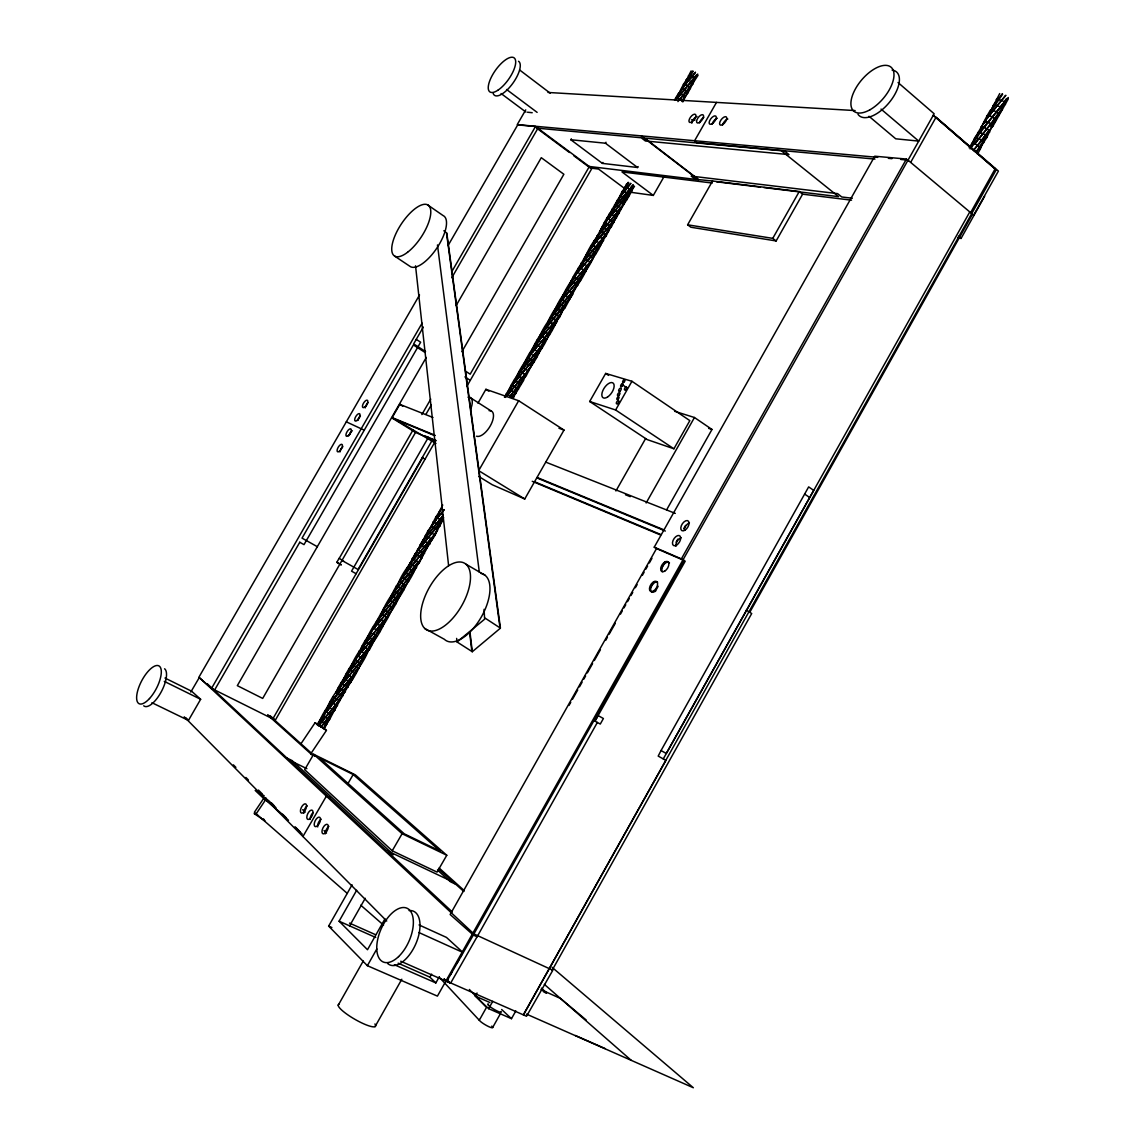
<?xml version="1.0" encoding="UTF-8"?>
<svg xmlns="http://www.w3.org/2000/svg" width="1145" height="1145" viewBox="0 0 1145 1145"><rect width="100%" height="100%" fill="white"/><g stroke="black" fill="none" stroke-linecap="round" stroke-linejoin="round"><path stroke-width="1.5" d="M615.28 205.427L618.1 200.59L617.441 200.132L630.738 183.329M622.236 191.644L628.233 182.298M342.584 694.7L344.974 691.179L334.569 710.172L320.843 727.247M342.527 681.647C353.19 653.924 380.627 637.235 391.733 609.77M972.391 143.282L974.638 138.015L1008.359 97.525M981.007 128.211L983.827 122.057L985.559 121.685L984.814 121.098L988.808 115.616L1005.897 95.307M348.939 435.644L351 431.923A4.279 1.789 -58.8 0 1 352.388 430.763M357.655 420.458L359.716 416.737A4.279 1.775 -58.6 0 1 360.417 416.05M980.936 147.49L984.457 139.218M1008.244 99L993.116 125.864L973.579 150.181L975.884 152.199L980.363 147.462L986.861 137.429L993.774 122.615M369.262 648.356L370.765 644.592M385.564 619.459C375.76 648.07 348.109 665.045 335.986 692.281M317.981 724.942C328.629 695.759 357.669 678.556 368.762 649.601C357.755 670.669 334.054 686.814 325.939 711.045L324.98 710.787L326.683 711.932L329.145 708.755M350.456 667.778C361.09 640.055 388.527 623.424 399.619 595.972M358.385 653.924L359.43 650.56L361.791 652.063L375.274 635.189L389.558 612.632L390.273 613.019L383.389 609.197L375.632 623.009L377.664 624.326L394.309 603.2L405.344 585.023L406.046 585.424C395.097 609.555 371.581 625.013 360.575 649.1M366.314 640.084C377.163 611.888 405.316 595.056 416.107 566.804L419.399 562.581L423.965 553.049M389.887 600.595L390.731 597.017M392.105 595.786L391.433 595.386L393.78 590.648L396.356 586.025L397.1 586.455C405.802 560.735 432.309 543.918 442.213 520.789L414.977 553.98L400.807 580.415M411.155 561.952L422.863 540.197L443.315 515.293L440.524 513.704L427.886 530.936L415.764 554.452L421.718 557.801L431.837 539.309M429.389 529.834L435.758 517.197L441.669 508.337L432.295 525.383M506.863 394.825C517.068 366.142 545.55 349.411 556.556 321.244L559.919 316.85L563.712 307.304M515.35 379.596C524.067 356.61 544.376 341.396 557.386 321.201L555.64 319.87L565.129 307.661L579.728 280.711M523.122 366.028C530.736 346.448 546.437 332.021 559.332 315.991L556.871 314.474L541.571 334.397M530.765 354.363L531.595 350.814M538.637 338.906C549.056 311.154 576.736 294.78 587.442 267.229M554.123 311.826C564.499 284.117 592.151 267.787 602.842 240.307L606.235 235.856L610.528 226.853M561.15 299.961C569.666 276.288 590.319 260.645 603.744 240.149L602.041 238.732L611.444 226.681L618.2 213.428M568.865 286.45C576.908 264.495 595.128 249.152 608.696 230.846L602.041 227.053L592.008 246.018M577.123 271.737L578.54 267.615L581.202 268.531L594.327 252.215L608.124 230.875M584.837 258.255C595.071 230.417 622.808 214.086 633.543 186.606M600.238 231.333C607.279 213.356 620.862 199.316 633.328 185.018M607.923 217.893L609.369 213.743L612.074 214.573L633.757 185.977L634.487 186.377L625.642 198.457L605.147 222.645L599.894 232.034C607.48 236.6 620.848 209.578 625.213 201.52M615.065 205.699L622.25 191.258L624.225 191.873L630.766 183.558M622.751 192.288L624.368 188.596M676.809 97.511L683.493 84.243L692.768 70.976M684.424 84.2L691.108 70.918M687.014 93.103L682.849 101.905M693.97 81.295L688.045 92.731L682.449 100.731L684.653 96.481L685.368 96.781L678.756 93.003L674.534 99.93M594.455 255.292C583.993 280.954 558.645 296.598 547.811 322.088L548.512 322.432M517.197 388.642L513.346 398.288L512.559 397.687M524.152 378.58L524.968 375.059M532.611 363.437L526.342 375.503L517.225 388.012L510.312 396.027L506.19 394.095L504.444 397.2M505.432 397.415C517.468 381.886 532.883 368.475 540.368 349.869M548.813 334.769C539.968 358.113 518.699 373.084 506.19 394.095L506.92 394.524M442.986 521.333L442.242 520.918L436.775 529.892L437.462 530.264L430.735 526.442L431.436 526.857L433.812 522.091L440.338 525.87L439.079 525.226L435.129 535.073L426.47 548.312L405.545 572.972L396.356 586.025L403.627 590.147L402.339 589.389M336.473 706.308L329.588 719.547L323.405 728.535M360.832 663.456C351.687 687.501 330.161 703.23 317.008 724.713M376.662 635.776L369.32 650.074L362.135 646.023L362.865 646.367M408.235 580.572L406.046 585.424L405.344 585.023M328.529 720.205L324.364 728.764M439.336 513.232L438.664 512.86L442.743 505.002M532.997 349.526L532.31 349.182C541.456 327.813 560.563 313.387 572.858 294.136L571.126 292.776L574.217 288.654M579.327 266.842L586.626 254.004L592.995 245.359L603.429 233.237L606.235 235.856L604.689 235.584M610.142 212.999L617.441 200.132L624.082 203.924L623.381 203.61L625.184 200.804M626.701 183.744L624.898 187.365L629.993 188.911L613.405 209.621L603.358 226.395M348.953 680.044L351.458 676.838L353.447 677.711L339.335 700.654L328.83 713.292L326.168 711.718L320.557 720.634L334.655 698.006L348.123 681.118L350.871 682.449L349.969 681.847M336.659 692.696L347.422 674.505L366.514 650.131M352.545 664.944L363.308 646.739L384.806 619.187M368.103 637.121L379.167 619.03L404.242 586.455M385.006 608.009L394.982 591.364L418.011 561.78L419.399 562.581L418.082 561.866M509.682 390.288L520.503 371.982L540.583 347.178L537.935 345.547L532.511 352.674M556.255 308.892L567.09 290.572L590.29 261.876L583.75 258.555L584.48 259.242M572.529 280.296L582.547 263.536L599.178 242.797L596.416 241.223L591.321 248.608M508.051 394.925L521.318 378.322L523.766 380.111L515.737 393.393L512.087 397.286L514.062 394.452M587.156 255.249L586.455 254.562L587.156 254.891L597.991 236.557L619.488 209.077M626.415 186.091L628.033 182.928M679.085 94.591L678.441 93.804L679.142 94.105L693.14 71.405M974.495 138.674L984.814 121.098L991.384 123.789L993.116 125.864L992.157 125.463M999.714 93.561L990.325 111.609L994.132 104.481L1002.304 93.675M596.03 253.632L589.718 249.61L587.285 254.448L586.626 254.004L593.282 257.811C585.982 269.19 575.849 284.289 565.73 295.596L563.082 294.637L563.984 295.381M614.75 219.01L613.205 221.973L613.935 222.416L608.424 218.394L605.147 222.645L611.444 226.681L610.7 226.295M683.637 98.556L682.134 101.447L681.805 100.531M411.585 574.375L413.231 571.255M389.457 612.632L390.13 613.019L389.543 612.575L386.981 617.37L380.555 613.663L381.414 614.063C389.515 591.836 408.25 576.522 421.718 557.801C413.56 572.028 399.476 589.203 388.126 603.758M421.975 555.926L428.144 545.292M436.817 529.992L437.519 530.393C429.003 544.834 414.447 562.538 402.883 577.552L408.851 580.944L408.107 580.515M512.616 397.859L514.205 394.825M521.977 381.228L520.388 384.262C518.399 381.371 513.375 379.224 510.727 388.541M529.749 367.631L522.836 379.424L510.198 396.055L512.688 397.558M541.141 345.633L546.151 338.662L535.431 356.453L515.851 381.299L513.976 380.483L514.635 381.242M553.021 326.955L551.446 329.96L552.176 330.39L549.113 328.028L539.195 340.494L525.24 363.108L524.539 362.75L525.297 363.366M564.642 296.999L556.356 308.52L555.683 308.077L562.352 311.884C555.769 321.545 547.21 335.9 538.007 345.718L534.686 344.387L535.416 344.788M575.176 287.266L577.123 284.475L569.394 298.001L556.871 314.474L552.806 312.614L553.565 313.272M323.606 728.349L326.125 723.554L326.84 723.926L326.153 723.397M341.41 696.933L333.896 709.757L320.815 727.147M357.283 669.167L346.735 686.385L329.617 707.567L332.436 709.156L335.542 704.662L337.546 705.621L337.031 705.062M984.772 122.443L991.269 110.721L1002.648 94.205M973.45 150.496L977.501 145.472L980.692 148.32L977.529 154.088L976.656 152.328M970.116 148.936L974.295 143.626L977.873 145.3L988.808 130.53L985.917 136.942L975.884 152.199M1007.371 98.441L1001.474 108.847L990.783 123.832L974.653 144.141L971.733 143.426L971.69 144.814M898.038 82.54L934.134 113.756L445.992 980.879L523.394 1014.871L996.193 169.846L933.218 115.187L994.876 168.716M597.361 722.438L477.093 936.782L473.286 935.021L450.157 914.511L656.514 548.584L684.052 560.477L685.197 561.207L594.971 721.121L598.105 715.568L603.401 718.516L600.281 724.055L594.971 721.121M515.837 1010.921L511.486 1018.678L488.643 1008.673L492.751 1001.345M492.708 1027.423L500.494 1013.54M661.051 750.547L808.656 486.897L813.709 490.361L666.304 753.482L661.051 750.547L658.189 756.101L665.932 760.38L549.07 968.971M663.27 758.906L969.758 211.968M970.616 212.655L995.363 168.444L998.411 171.077L973.622 215.217M749.76 612.317L972.463 214.244M957.664 237.96L961.07 238.432L984.686 196.21M552.076 970.387L751.707 613.52L746.268 610.17M650.203 588.158L653.666 582.003M661.466 568.163L664.93 562.009M676.122 542.143L677.84 539.109M683.837 528.46L685.554 525.412M655.541 590.892L658.146 586.269M394.381 964.734L435.844 982.911L439.294 976.799M906.425 159.055L874.766 156.207L654.239 547.167L681.375 558.875L906.425 159.055L908.486 160.787M445.162 982.381L437.419 996.121L367.373 965.693L328.644 926.105L352.087 884.827M448.382 978.417L446.664 981.465L444.16 979.075M450.099 975.368L451.817 972.32M456.969 963.16L458.687 960.111M460.404 957.063L462.122 954.014M473.286 935.021L684.052 560.477M910.647 162.39L936.066 117.205L995.363 168.444M488.643 1008.673L475.318 996.093L477.05 993.001M347.007 674.104L349.755 669.496M443.63 517.583L428.43 537.248L426.026 535.975L427.772 532.897M519.887 371.953L522.492 367.316L521.762 366.887L528.403 371.023M551.804 316.134L553.536 313.043M612.947 210.222L614.421 206.672M619.96 196.525L628.777 182.742M690.95 72.922L689.204 76.028L688.46 75.642L692.038 76.457L695.316 72.436M673.918 448.797L689.834 420.63L631.94 381.285L605.662 373.427L589.675 401.494L647.211 439.608L673.918 448.797L615.624 409.996L589.675 401.494M646.152 502.97L694.457 417.51L711.99 429.461L666.662 509.783M375.059 1026.621L401.809 979.247M569.008 705.42L570.754 702.329M572.5 699.223L577.738 689.934M579.484 686.843L582.104 682.191M583.85 679.1L585.596 675.994M587.342 672.902L592.58 663.613M594.327 660.508L600.438 649.673M605.676 640.384L607.422 637.278M609.169 634.187L615.28 623.352M620.518 614.063L622.265 610.958M624.011 607.866L625.757 604.76M627.503 601.669L629.249 598.577M630.995 595.472L632.741 592.38M635.361 587.728L637.107 584.637M642.345 575.348L644.105 572.242M645.852 569.151L647.598 566.059M649.344 562.954L651.963 558.316M435.844 982.911L429.905 977.157L431.608 974.123M384.963 918.862L367.502 949.72L339.106 921.195L356.653 890.295M349.597 925.861L365.241 898.281M615.924 490.962L645.623 438.535M338.219 1005.224L363.266 960.984M799.267 191.516L712.562 180.996L687.615 224.806L772.76 238.36L799.267 191.516L802.616 194.178L851.537 200.189M687.615 224.806L690.893 227.24L776.138 240.951L802.616 194.178M367.373 965.693L376.848 948.933M478.696 476.434L492.236 484.736L524.753 498.991L563.998 430.076L518.656 400.736L485.909 389.314L477.966 403.169M615.624 409.996L631.94 381.285M571.355 138.817L570.811 139.747L602.385 163.377L637.579 167.513L638.123 166.569M518.656 400.736L478.682 470.652L524.753 498.991M629.478 192.102L653.308 195.423L663.771 177.103M716.484 102.406L694.6 140.735L697.491 142.982M190.786 692.067L199.316 677.511L473.958 933.962L552.82 970.259L526.514 1016.259L523.394 1014.871L549.342 968.498M428.445 437.233L351.558 571.169L356.124 573.717M431.966 440.71L358.056 569.494L341.954 560.477M589.332 166.555L470.18 374.186L466.144 371.567M422.662 457.771L272.811 718.903L267.73 714.637M570.811 139.747L605.433 143.211L605.991 142.252M419.514 295.009L198.829 677.339L211.539 688.374L275.33 720.162L434.799 442.199M466.745 386.523L591.865 168.444L535.488 126.508L517.712 124.891L448.081 245.517M602.385 163.377L602.914 162.447M400.721 961.227L450.586 983.197L477.708 935.665M211.539 688.374L422.104 323.162M451.559 272.066L535.488 126.508M423.349 327.055L413.646 343.901L425.554 351.558M451.774 277.748L537.907 128.312M214.659 689.92L299.775 542.272M426.269 357.455L237.316 685.655L262.692 698.421L415.52 432.452L435.243 440.71M456.068 305.686L541.284 157.681L563.87 174.269L461.907 351.701M415.52 432.452L391.962 417.968L399.805 404.357L432.996 417.496M341.253 564.957L336.83 562.295L339.106 558.345L343.6 561.021M339.206 558.402L412.973 430.048M421.861 414.576L430.749 399.118M425.94 414.304L431.264 405.044M446.779 855.258L437.061 872.104L392.22 850.792L304.67 769.698L313.644 754.269L355.308 774.836L446.779 855.258L402.095 833.717L313.644 754.269M473.958 933.962L446.664 981.465L444.217 978.989M525.741 109.863L517.225 124.619L877.714 157.366M340.723 449.584L341.425 448.368M349.168 434.943L350.699 432.28M357.827 419.943L359.573 416.909M365.599 406.461L367.273 403.555M151.941 702.715L188.453 720.434L200.633 699.294L191.601 691.208L164.98 678.04M392.22 850.792L402.095 833.717M697.362 74.811L689.447 87.177L680.044 99.128L675.865 97.568L676.581 98.012L681.847 88.58L695.502 72.278M625.914 199.616L629.321 195.165L623.825 191.473L622.136 194.736M581.545 277.319L579.857 280.224L580.601 280.625L574.26 276.632L580.959 268.245L585.739 271.723L584.723 271.394M534.228 360.031L535.932 357.083M393.207 606.592L394.996 603.529M324.393 725.93L330.204 716.77M302.924 836.508L326.368 796.147L329.731 797.764M347.908 783.638L353.19 774.535L319.684 758.004L404.257 833.818L440.081 851.093L353.19 774.535M698.078 75.255L690.077 87.378L677.912 101.59M970.931 146.889L980.034 132.834L996.565 111.952L992.987 110.306L990.353 114.843M969.157 147.82L975.468 137.758L978.703 138.917L999.041 114.142L1002.433 109.233L1000.115 107.186L1002.948 103.479M992.93 124.175L996.107 120.01L992.286 116.833L988.808 115.616L989.366 116.189L986.947 116.031L983.827 122.057L984.371 123.016M569.022 285.992L571.827 281.47L571.169 281.026L577.824 284.819L577.123 284.475M538.035 340.151L539.91 337.145M381.299 614.078L384.205 609.584L383.532 609.197L384.391 609.641M366.386 640.27L371.238 632.87L370.594 632.341M368.146 647.984L375.546 637.307M562.567 310.123L564.385 307.261L565.129 307.661L561.236 304.828L558.331 304.241M532.454 362.936L530.607 365.813L531.309 366.171L524.625 362.364L525.297 362.793L527.287 359.859M514.864 393.436L515.679 393.737L515.05 393.036L517.812 388.699L518.556 389.1L512.717 385.593M593.482 256.065L595.285 253.231M301.235 743.363L315.004 722.838L316.95 723.84M256.194 813.794L265.511 799.897M310.696 753.882L326.425 730.424L322.546 727.461M619.101 199.115L620.547 195.738L626.816 199.802L626.072 199.402M443.315 515.293L420.158 544.791L421.804 545.664L428.316 537.162L431.021 538.722L413.917 559.447L405.001 572.657C403.14 571.598 412.758 577.08 410.454 575.749M415.907 554.552L415.077 554.065C419.757 549.156 421.432 542.329 426.527 548.398M354.377 662.082L352.388 665.002L351.672 664.615L358.614 668.365L357.898 667.878M336.487 692.797L339.464 688.403L338.319 687.558M349.597 669.496L348.839 669.081L355.251 672.845L356.224 670.269M339.55 699.18L341.095 696.961M981.651 127.782L981.065 126.794L983.641 126.952L989.709 130.788L988.808 130.53M1004.866 104.624L1005.496 104.195L1003.893 102.234L1006.569 98.513M527.33 358.414L530.378 355.508M435.458 521.018L437.089 517.855L442.213 520.789M340.509 686.971L342.613 684.095L340.895 682.964L341.825 683.264M336.358 703.574L338.777 700.296L339.922 700.611M620.361 196.339L621.091 196.167M353.877 673.575L351.873 677.11L349.11 675.607L362.621 658.604L373.757 640.284L374.458 640.67L373.742 640.198M696.06 75.184L677.883 98.098M605.132 223.017L604.245 222.831L605.447 224.134M675.851 99.801L697.706 74.053M438.649 516.739L444.174 509.74M379.925 631.596L373.885 628.319L377.335 624.168L382.573 627.002L381.543 626.458M359.602 654.883C359.687 648.342 367.03 655.885 365.827 654.124M343.428 683.035L349.268 675.636L346.248 673.775M318.711 725.887L332.193 708.955L334.97 710.243L333.524 709.227M618.93 213.5L616.74 211.052L612.131 209.12L612.675 209.778M996.365 106.914L993.33 110.836L990.396 110.163L986.947 116.031L987.806 117.849M519.143 371.538C530.106 373.771 520.717 380.326 516.781 376.333M599.908 241.423C605.991 237.831 597.289 235.097 596.659 241.523L593.969 240.65L594.856 241.423M630.709 187.58L632.827 184.903M997.166 110.908L1000.73 107.143L994.132 104.481L993.13 105.469L994.089 105.841M998.411 104.338L1005.51 95.507M588.129 267.343L585.868 265.025L581.288 263.006L582.161 264.037M318.195 725.658C322.017 722.051 328.644 710.072 331.563 714.423M444.06 509.639L440.825 513.905L438.664 512.86M512.201 385.45L511.357 385.135L512.702 386.237M680.044 99.128L682.449 100.731M484.063 609.34L484.636 619.187L457.027 641.959L472.298 651.72L500.437 628.147L446.793 233.036M996.264 99.429L1001.617 100.188L1004.68 102.349L1003.893 102.234M986.246 137.844L986.861 137.429L985.23 135.525L986.002 135.64L984.657 134.537L979.462 132.262L977.63 132.648L978.574 133.149M703.846 117.32L702.944 117.906A4.966 2.261 -52.5 0 0 699.552 122.873M716.412 118.608L715.568 119.137A5.024 2.304 -52.4 0 0 712.147 124.147M684.739 96.91L684.123 97.468M602.714 227.497L601.855 227.64L602.556 228.342M727.848 119.037L726.975 119.381A5.067 2.347 -52.2 0 0 722.581 125.02M600.796 244.887L598.849 242.783M982.796 143.426L983.784 142.51L982.038 140.463L978.603 138.488L974.653 144.141M571.827 281.47L571.011 281.541L571.741 282.2M569.952 298.831L567.92 296.841L551.589 317.666L542.844 331.306M554.481 325.881L552.42 323.949C551.26 332.079 544.82 324.393 545.678 326.998M538.98 352.989L535.817 350.341L532.31 349.182M988.593 132.333L989.638 132.205L988.75 131.646M621.062 209.02L620.146 207.145L614.564 204.683L615.294 205.127M432.424 539.624L430.592 538.493M694.629 79.806C694.6 70.804 685.669 83.986 682.391 89.052L688.045 92.731L687.301 92.344L689.748 88.122L690.464 88.566L686.47 84.844L683.493 84.243L683.894 85.431M590.29 262.806L589.675 261.632M566.517 302.867C568.807 303.067 561.436 298.487 560.578 299.375M548.011 92.459L855.115 110.578M559.404 316.807L558.717 315.734M691.451 119.824L694.958 120.082M888.377 158.339L891.926 158.654M900.829 159.47L907.928 160.114L973.708 215.231M697.119 142.696L874.966 159.098M537.306 339.721L544.433 343.944L542.959 343.514M527.473 112.21L532.21 112.725M990.711 126.651L992.1 126.809M716.584 181.812L760.452 187.15M763.872 187.565L838.569 196.654L781.334 150.739L644.678 138.101L698.751 179.636L712.562 180.996M852.324 198.257L841.747 196.969L837.567 193.619L691.179 176.115L695.459 179.393M590.047 168L598.549 169.059L625.27 188.968M712.247 183.043L621.993 171.936L653.308 195.423M590.276 250.039L589.203 250.283M574.819 277.047L573.402 276.732L574.647 277.963M622.98 204.382L623.853 204.554L623.195 204.111L615.695 217.049L606.564 229.301L599.966 237.401L596.731 236.042L597.275 236.672M328.042 706.179L329.975 707.696M607.623 231.233L608.496 231.433L607.838 230.989M592.237 258.14L593.096 258.355L592.437 257.911M541.07 348.323L541.871 348.323L540.111 347.007M576.822 285.105L577.667 285.334L577.008 284.89M343.929 678.398L348.123 681.118M525.541 375.445L526.342 375.503L524.553 374.215M561.379 312.098L562.209 312.356L561.551 311.912M326.425 730.424L315.004 722.838M674.648 411.298L694.457 417.51M322.99 715.539L329.588 719.547L328.844 719.117M708.669 428.402L711.99 429.461M545.907 339.163L546.737 339.421L546.065 338.992M331.563 702.028L330.361 701.456L335.542 704.662M530.407 366.271L531.223 366.557L530.536 366.128M558.96 428.259L563.998 430.076M395.741 603.945L389.744 600.624L383.389 609.197L384.09 609.584M265.282 821.151L254.147 813.537L257.525 815.054M545.85 462.165L675.292 513.389M625.471 494.755L630.237 496.644M354.75 660.021L361.391 663.943L360.646 663.513M265.883 797.908L264.838 797.593L270.02 801.815M435.014 435.286L392.177 417.596L436.002 443.501M537.134 477.479L663.971 529.863M391.962 417.968L434.785 435.672M536.89 477.909L665.345 531.037M375.632 623.009L376.175 623.424M436.288 440.668L424.938 435.93L435.257 442.271M534.157 481.587L660.98 534.6M532.239 481.301L660.479 534.958M320.986 720.463L320.085 720.09L320.757 720.506M686.771 80.794L685.941 79.921L689.948 80.894L693.097 84.014L692.009 83.785M354.678 672.487L355.794 672.845M575.334 1035.495L605.075 1048.548M346.32 421.832L364.253 430.191M475.318 996.093L489.874 1002.505M398.145 963.188L429.905 977.157M328.644 926.105L331.893 927.536M526.442 1014.084L693.34 1087.75L552.062 967.325M339.106 921.195L375.703 937.469M349.54 923.113L375.56 934.706M516.696 388.541L517.783 389.028M377.235 636.219L371.238 632.87M418.898 932.531L462.981 952.483L446.464 937.412L419.056 924.945M540.955 989.652L560.463 998.454L586.254 1020.052M357.684 655.541C355.537 654.854 364.096 659.563 363.337 658.876M342.613 684.095L348.223 687.043L347.465 686.628M434.699 534.872L427.886 530.936L428.731 531.452M453.091 882.008L385.937 850.148L289.728 760.495M388.198 852.266L393.422 854.728L292.104 760.581L287.023 758.09M455.91 884.355L450.457 881.764L437.476 870.043M383.99 621.764C386.996 623.281 377.578 618.4 378.709 618.686M306.903 768.696L289.041 759.979L207.259 683.737M434.413 522.449L433.153 521.819M373.513 627.875L372.64 627.489L374.386 628.562M391.433 595.386C395.984 595.772 388.069 601.984 389.314 600.266M164.279 681.361L200.633 699.294M546.151 338.662L546.838 339.006L540.168 335.199L540.812 336.258M368.575 637.264L367.717 636.835L368.389 637.235M386.395 604.717L393.064 608.553L392.32 608.138M339.464 688.403L345.504 691.709L344.759 691.279M386.409 617.026L387.454 617.498M515.05 393.036L515.737 393.393L509.053 389.586L509.725 390.001M437.562 518.141L435.758 517.197L436.531 517.74M320.557 720.634L319.827 720.262L326.611 724.098L326.125 723.554M681.576 89.339L681.132 89.611M438.635 525.025L439.68 525.584M566.403 290.63L565.673 290.229L566.517 290.157C574.175 291.059 569.909 299.117 565.73 295.596M543.288 991.584L546.408 993.287M550.931 317.68C558.803 317.766 554.781 326.368 547.811 322.088M548.899 334.354L549.629 334.755L543.832 331.22M415.735 554.38L414.977 553.98L415.678 554.38M421.045 557.472L421.804 557.887L421.102 557.486M368.261 637.264L367.545 636.878L374.3 640.713L373.613 640.313M424.795 628.49L444.389 639.311A38.086 18.807 -60.4 0 0 481.888 615.981A38.086 18.807 -60.4 0 0 480.771 573.344M413.932 571.641L407.205 567.834M402.181 577.137L402.883 577.552M333.696 697.291L332.937 696.861L338.777 700.296M400.163 582.075L399.319 581.603L405.931 585.381L405.258 584.995M317.322 546.695L302.037 538.136L413.388 344.946L425.038 352.445M336.83 562.295L340.981 564.614M299.675 542.215L304.012 544.634L420.644 342.212L416.25 339.378M365.455 641.758L364.711 641.343L371.638 645.15M426.026 535.975L425.296 535.559L426.541 536.203M423.879 552.963L424.609 553.378L417.424 549.314L418.898 550.187M410.282 563.497L409.552 563.068L416.737 567.147L407.362 580.1L393.179 596.473L398.159 599.221M412.887 558.875L412.143 558.459L418.011 561.78M394.51 591.063C393.422 590.505 401.566 595.171 400.349 594.355M428.96 543.732L429.905 544.233L422.949 540.311M465.9 564.156A38.329 18.563 -60.3 0 1 447.895 623.166A38.329 18.563 -60.3 0 1 422.934 602.256A38.329 18.563 -60.3 0 1 465.9 564.156L485.237 575.405M272.453 804.105L264.881 799.625L255.192 790.451L264.194 795.775M582.39 275.859C583.764 275.716 575.334 270.449 576.593 272.968M597.804 248.894L598.534 249.324L594.298 245.946L591.464 245.402M422.305 457.542L425.038 459.217M399.805 404.357L402.739 406.189M654.239 547.167L657.645 549.299M681.375 558.875L683.679 560.32M979.433 148.292L980.306 148.836M998.068 115.03L998.941 115.588L999.041 114.142L996.179 112.138M469.894 397.401L491.033 410.883M485.909 389.314L488.872 391.218M464.927 376.891L470.294 380.34M485.194 618.185L500.022 627.875L446.464 232.778L443.859 230.76M319.598 725.501L321.087 726.474M394.796 256.208L410.54 266.728A30.357 12.08 -56.4 0 0 437.834 246.604A30.357 12.08 -56.4 0 0 443.043 215.532L427.443 204.74M605.662 373.427L608.582 375.403M621.778 384.319L626.172 387.296M804.649 494.082L809.415 497.331M615.523 217.536L616.554 217.836L611.845 214.258L608.839 218.781L606.879 218.137L607.394 219.124M630.881 190.685L631.925 190.972L629.65 188.911M528.289 358.385L534.114 361.906L533.312 361.877M342.04 695.616L342.741 696.117L335.771 692.41M569.451 152.5L536.619 128.097L641.2 137.758L645.408 140.992L788.991 154.604L784.153 150.725M573.731 155.691L588.015 166.311L698.407 179.751L641.3 135.897M501.081 93.532L525.899 112.038M506.577 89.496L537.134 112.382M605.433 143.211L637.579 167.513M519.787 70.103L550.201 93.174M772.76 238.36L776.138 240.951M263.25 818.847L264.352 819.72M958.365 236.199L961.07 238.432M269.962 715.654L275.33 720.162M868.998 116.289L895.733 138.803L918.734 141.107L881.049 109.104M281.713 813.751L263.722 798.366L254.419 812.234L347.35 893.472M544.362 984.385L631.267 1060.356M360.747 905.18L383.532 925.103M271.508 717.285L315.004 756.387M439.122 868.01L464.24 890.595M269.261 716.412L312.571 755.414M438.549 868.912L463.811 891.468M541.37 988.121L546.652 992.93M530.164 354.091L529.534 353.29L536.661 357.512M388.312 852.324L452.332 911.978M501.653 1009.504L511.486 1018.678M302.681 809.687L305.185 812.149M324.021 830.526L326.525 832.987M271.136 802.702L273.655 805.221M282.443 814.081L286.221 817.874M295.009 826.719L300.033 831.771M233.38 764.846L235.884 767.365M245.917 777.469L248.422 779.988M258.455 790.079L262.205 793.871M270.979 802.688L275.988 807.726M283.488 815.283L288.497 820.321M295.997 827.878L302.266 834.175M447.623 980.463L450.128 982.997M185.977 717.929L188.453 720.434M184.23 716.827L386.724 921.024M469.35 989.466L486.468 1007.428L479.283 1020.252L439.279 977.243M317.737 826.933L317.637 826.561A5.152 2.447 -64.2 0 1 318.825 821.895L319.527 820.793A5.152 2.447 -64.2 0 1 321.144 819.205M303.84 813.322L303.783 813.093A5.067 2.362 -64 0 1 307.232 805.865M437.476 244.93L479.326 572.199M469.994 632.255L472.298 651.72M469.579 631.911L471.883 651.448M415.535 265.826L448.611 565.673M456.64 638.409L457.027 641.959M655.641 590.977A5.768 3.235 -58.6 0 1 654.582 591.75M653.523 592.208A5.768 3.235 -58.6 0 1 651.19 586.884A5.768 3.235 -58.6 0 1 657.616 582.161M662.325 571.684A5.768 3.235 -58.1 0 1 663.914 564.542A5.768 3.235 -58.1 0 1 669.496 562.896M675.994 546.322A5.768 3.22 -57.5 0 1 681.089 537.764M684.195 530.378A5.768 3.22 -57.2 0 1 689.419 522.893M339.965 451.974A4.294 1.789 -59 0 1 340.451 450.142L341.525 448.21A4.294 1.789 -59 0 1 342.899 446.693M365.255 407.892A4.279 1.775 -58.4 0 1 365.398 407.033L367.459 403.326A4.279 1.775 -58.4 0 1 368.175 402.639M716.498 118.55A5.024 2.304 -52.4 0 1 717.357 118.221M691.795 123.245A4.938 2.233 -52.6 0 1 695.287 117.405L696.189 116.833A4.938 2.233 -52.6 0 1 697.033 116.504M325.409 833.803A5.195 2.49 -64.3 0 1 326.597 829.08L327.313 827.964A5.195 2.49 -64.3 0 1 328.93 826.361M310.195 819.434A5.095 2.404 -64 0 1 312.857 812.807M489.115 410.697A14.642 6.755 -57.8 0 1 491.119 424.337A14.642 6.755 -57.8 0 1 476.549 436.202M468.004 397.243A14.742 6.641 -57.8 0 1 470.638 409.137M409.08 910.59A29.341 15.286 -66.1 0 1 416.322 942.65A29.341 15.286 -66.1 0 1 387.611 963.46M164.594 668.78A21.311 8.33 -62.4 0 1 160.772 692.696A21.311 8.33 -62.4 0 1 143.712 705.807M892.112 70.103A28.739 14.284 -49.8 0 1 890.395 101.089A28.739 14.284 -49.8 0 1 857.977 114.257M518.542 61.272A20.839 7.986 -54.6 0 1 511.543 85.002A20.839 7.986 -54.6 0 1 493.223 93.518M374.916 1023.974A21.454 4.322 30 0 1 357.025 1020.51A21.454 4.322 30 0 1 338.877 1004.308M501.095 1011.464A7.886 1.288 30.5 0 1 493.71 1009.146A7.886 1.288 30.5 0 1 488.6 1004.022M491.763 1026.106A7.886 1.36 30.6 0 1 486.797 1025.662A7.886 1.36 30.6 0 1 479.283 1019.436M399.906 581.961L399.204 581.56L399.934 581.989M653.452 591.035A5.782 3.235 -58.6 0 0 657.115 582.032A5.782 3.235 -58.6 0 0 650.031 586.197A5.782 3.235 -58.6 0 0 653.452 591.035M664.701 571.169A5.768 3.22 -58.1 0 0 668.351 562.181A5.768 3.22 -58.1 0 0 661.252 566.403A5.768 3.22 -58.1 0 0 664.701 571.169M676.538 545.149A5.768 3.22 -57.5 0 0 680.159 536.203A5.768 3.22 -57.5 0 0 673.031 540.497A5.768 3.22 -57.5 0 0 676.538 545.149M684.896 530.221A5.768 3.206 -57.2 0 0 688.517 521.29A5.768 3.206 -57.2 0 0 681.361 525.627A5.768 3.206 -57.2 0 0 684.896 530.221M348.366 435.63A4.294 1.775 -58.8 0 0 351.057 429.117A4.294 1.775 -58.8 0 0 346.42 432.996A4.294 1.775 -58.8 0 0 348.366 435.63M364.911 406.904A4.279 1.775 -58.4 0 0 367.574 400.435A4.279 1.775 -58.4 0 0 362.908 404.371A4.279 1.775 -58.4 0 0 364.911 406.904M339.535 451.144A4.294 1.775 -59 0 0 342.226 444.618A4.294 1.775 -59 0 0 337.603 448.454A4.294 1.775 -59 0 0 339.535 451.144M357.125 420.372A4.279 1.775 -58.6 0 0 359.802 413.889A4.279 1.775 -58.6 0 0 355.15 417.796A4.279 1.775 -58.6 0 0 357.125 420.372M712.734 123.316A5.024 2.304 -52.4 0 0 715.797 116.117A5.024 2.304 -52.4 0 0 709.614 120.826A5.024 2.304 -52.4 0 0 712.734 123.316M723.211 124.19A5.067 2.347 -52.3 0 0 726.288 116.919A5.067 2.347 -52.3 0 0 720.033 121.671A5.067 2.347 -52.3 0 0 723.211 124.19M692.424 121.513A4.938 2.233 -52.7 0 0 695.459 114.428A4.938 2.233 -52.7 0 0 689.419 119.066A4.938 2.233 -52.7 0 0 692.424 121.513M700.082 122.043A4.981 2.261 -52.6 0 0 703.13 114.915A4.981 2.261 -52.6 0 0 697.033 119.581A4.981 2.261 -52.6 0 0 700.082 122.043M317.795 825.502A5.152 2.433 -64.1 0 0 319.841 817.401A5.152 2.433 -64.1 0 0 314.446 822.768A5.152 2.433 -64.1 0 0 317.795 825.502M325.595 832.744A5.195 2.49 -64.2 0 0 327.642 824.557A5.195 2.49 -64.2 0 0 322.189 829.968A5.195 2.49 -64.2 0 0 325.595 832.744M310.324 818.331A5.11 2.404 -64 0 0 312.37 810.331A5.11 2.404 -64 0 0 307.032 815.655A5.11 2.404 -64 0 0 310.324 818.331M303.883 811.991A5.067 2.362 -63.9 0 0 305.93 804.062A5.067 2.362 -63.9 0 0 300.648 809.358A5.067 2.362 -63.9 0 0 303.883 811.991M398.575 956.605A29.398 15.229 -66.1 0 0 408.88 909.402A29.398 15.229 -66.1 0 0 377.721 939.286A29.398 15.229 -66.1 0 0 398.575 956.605M149.494 698.55A21.354 8.287 -62.3 0 0 159.37 666.175A21.354 8.287 -62.3 0 0 138.03 689.576A21.354 8.287 -62.3 0 0 149.494 698.55M870 109.748A28.811 14.227 -49.8 0 0 892.213 68.442A28.811 14.227 -49.8 0 0 855.158 89.382A28.811 14.227 -49.8 0 0 870 109.748M498.218 90.011A20.868 7.943 -54.6 0 0 515.293 59.497A20.868 7.943 -54.6 0 0 492.436 75.083A20.868 7.943 -54.6 0 0 498.218 90.011M407.548 252.301A30.514 11.908 -56.5 0 0 429.733 206.916A30.514 11.908 -56.5 0 0 396.485 232.421A30.514 11.908 -56.5 0 0 407.548 252.301M607.566 397A8.874 4.408 -56.2 0 0 613.534 383.532A8.874 4.408 -56.2 0 0 602.9 390.445A8.874 4.408 -56.2 0 0 607.566 397M623.596 382.473A1.675 0.83 -55.9 0 0 624.855 379.94A1.675 0.83 -55.9 0 0 622.851 381.07A1.675 0.83 -55.9 0 0 623.596 382.473M621.721 386.466A1.689 0.844 -56 0 0 622.794 383.918A1.689 0.844 -56 0 0 620.776 385.278A1.689 0.844 -56 0 0 621.721 386.466M620.075 391.017A1.918 0.959 -56.1 0 0 621.048 388.169A1.918 0.959 -56.1 0 0 618.758 390.016A1.918 0.959 -56.1 0 0 620.075 391.017M618.729 395.483A1.803 0.902 -56.1 0 0 619.803 392.749A1.803 0.902 -56.1 0 0 617.627 394.324A1.803 0.902 -56.1 0 0 618.729 395.483M617.856 399.39A1.617 0.816 -56.2 0 0 618.944 396.943A1.617 0.816 -56.2 0 0 616.998 398.202A1.617 0.816 -56.2 0 0 617.856 399.39M617.613 403.598A1.861 0.93 -56.3 0 0 618.729 400.793A1.861 0.93 -56.3 0 0 616.497 402.396A1.861 0.93 -56.3 0 0 617.613 403.598M625.714 389.701A1.746 0.873 -56 0 0 626.63 387.082A1.746 0.873 -56 0 0 624.526 388.742A1.746 0.873 -56 0 0 625.714 389.701"/></g></svg>
